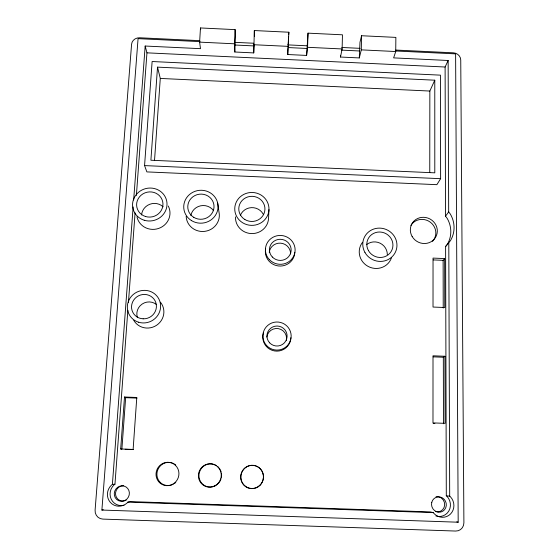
<?xml version="1.0" encoding="UTF-8"?>
<svg xmlns="http://www.w3.org/2000/svg" width="559" height="559" viewBox="0 0 559 559"><rect width="100%" height="100%" fill="white"/><g stroke="black" fill="none" stroke-linecap="round" stroke-linejoin="round"><path stroke-width="0.84" d="M429.759 172.633L429.85 91.047L434.783 80.196L157.519 67.136L150.895 160.237L434.797 172.836L434.783 80.196M435.95 515.985A12.025 11.432 68.6 0 0 448.905 510.863A12.025 11.432 68.6 0 0 447.039 496.378L446.299 495.763L445.607 246.512L447.235 244.507A27.272 25.938 27.8 0 0 447.151 218.31L445.523 216.193L448.681 211.91L448.143 60.484L393.627 57.884L395.73 51.526L395.87 37.39L361.554 35.734L359.975 42.316L359.29 57.933L340.487 57.039L340.529 55.299M359.29 57.933L361.289 49.87L361.554 35.734M340.487 57.039L342.122 48.954L342.457 34.812L308.03 33.149L306.598 55.425L287.738 54.523L287.969 48.423M306.598 55.425L307.569 47.298L308.03 33.149M288.158 44.972L288.57 36.377M287.738 54.523L288.877 32.219L254.338 30.549L253.737 52.909L234.815 52.008L234.389 43.798L235.122 29.627L200.478 27.95L199.619 42.128L200.485 48.668L145.172 46.034L133.664 199.989M253.737 52.909L254.052 44.21M268.963 209.59A17.112 16.449 1 0 1 242.725 222.817A17.112 16.449 1 0 1 243.892 194.35A17.112 16.449 1 0 1 268.963 209.59L268.551 218.296A16.546 15.938 0.8 0 1 251.298 233.571A16.546 15.938 0.8 0 1 235.493 216.878M234.815 52.008L235.451 36.321L235.122 29.627M154.522 160.503L160.286 78.435L157.519 67.136M124.503 397.023L125.649 397.673L121.876 449.177L120.688 448.975L124.503 397.023L136.787 397.484L133.126 449.422L120.688 448.975M144.564 165.59L152.125 61.525L440.464 75.151L440.625 178.677L436.872 184.673L146.87 171.899L144.564 165.59L440.625 178.677M446.299 495.763L449.695 496.182L450.449 496.811A12.249 11.634 68.4 0 1 450.498 514.021A12.249 11.634 68.4 0 1 433.91 513.435L433.33 512.624L430.206 511.911L130.156 501.591L127.857 502.129L127.214 502.897A12.396 11.83 -59.5 0 1 110.305 502.331A12.396 11.83 -59.5 0 1 111.583 484.995L112.394 484.422L133.14 206.949M124.028 505.294A12.172 11.62 -59.7 0 1 111.227 499.229A12.172 11.62 -59.7 0 1 114.162 484.772L114.958 484.206L127.857 310.266M128.444 302.44L135.082 212.867M136.375 195.468L146.954 52.839L145.172 46.034M288.696 34.714L288.877 32.219M395.444 50.981L455.613 53.867L458.184 522.211L101.892 510.053L138.066 38.648L200.052 41.618M445.523 216.193L445.111 67.01L448.143 60.484M445.607 246.512L450.442 240.67A27.733 26.343 27.7 0 0 450.337 214.062L448.681 211.91M443.224 308.03L443.126 260.333L444.671 258.572L433.036 258.09L433.022 307.045L444.796 307.52L444.671 258.572M433.204 356.852L443.329 357.243L444.922 356.265L445.09 423.352L432.987 422.897L433.008 355.803L444.922 356.265M101.892 510.053L103.275 509.717M112.394 484.422L114.958 484.206M127.857 502.129L433.33 512.624M433.19 423.387L434.902 423.449M125.167 449.296L133.384 449.59M125.649 397.673L136.955 398.099M433.232 259.921L443.126 260.333M160.286 78.435L429.85 91.047M199.745 40.66L139.61 37.774A7.533 6.904 -6 0 0 131.575 44.308L95.1 510.136A8.776 8.329 -59.8 0 0 102.856 519.101L455.697 531.05A8.665 8.189 68.9 0 0 463.9 522.721L460.749 60.016A7.435 6.799 19.2 0 0 453.349 52.819L395.828 50.058M235.479 42.372L253.779 43.246M287.766 44.881L306.94 45.796M341.801 47.466L360.101 48.347M199.619 42.128L234.389 43.798M253.681 44.72L288.339 46.376M307.569 47.298L342.122 48.954M361.289 49.87L395.73 51.526M235.178 45.027L254.059 45.929M287.997 47.557L306.821 48.458M341.507 50.114L359.423 50.974M146.954 52.839L445.111 67.01M456.759 521.854L458.184 522.211M217.689 203.12L218.981 212.043A16.616 15.938 -7.4 0 1 204.867 231.342A16.616 15.938 -7.4 0 1 186.161 216.438M200.478 27.95L200.695 29.634M254.338 30.549L254.373 36.398M448.793 242.711L449.695 496.182M443.329 357.243L443.476 423.764M366.669 244.569A12.619 12.158 25 0 1 380.113 243.2A12.619 12.158 25 0 1 387.317 254.611M174.548 464.117A11.683 11.278 -62.6 0 1 175.729 464.997M175.799 482.424A11.683 11.278 -62.6 0 1 174.618 483.388M173.332 484.192A11.683 11.278 -62.6 0 1 156.925 475.087A11.683 11.278 -62.6 0 1 171.892 462.866M172.584 463.111A11.683 11.278 -62.6 0 1 173.919 463.739M266.839 337.056A9.915 9.845 7.7 0 1 278.34 328.622A9.915 9.845 7.7 0 1 286.376 340.396M217.605 466.486A11.627 11.292 -69.9 0 1 218.667 467.52M219.142 468.086A11.627 11.292 -69.9 0 1 219.98 469.322M220.344 469.972A11.627 11.292 -69.9 0 1 221.154 472.075M221.462 473.543A11.627 11.292 -69.9 0 1 221.399 477.316M221.036 478.79A11.627 11.292 -69.9 0 1 205.838 486.197A11.627 11.292 -69.9 0 1 200.241 470.203A11.627 11.292 -69.9 0 1 216.424 465.605M290.869 337.713A14.038 13.926 7.7 0 1 274.49 350.933A14.038 13.926 7.7 0 1 263.45 333.024M410.907 225.368A13.528 12.871 27.9 0 1 430.29 222.161A13.528 12.871 27.9 0 1 432.519 241.376M269.256 252.388A10.698 10.397 6.3 0 1 280.632 243.165A10.698 10.397 6.3 0 1 290.575 253.961M294.803 252.298A14.737 14.317 6.3 0 1 278.382 265.951A14.737 14.317 6.3 0 1 265.637 248.832M391.433 257.916A16.637 16.022 24.9 0 1 368.06 266.384A16.637 16.022 24.9 0 1 362.56 242.257M141.581 214.956A12.668 12.081 -13.8 0 1 149.763 204.28A12.668 12.081 -13.8 0 1 163.123 206.774M168.266 206.019A16.707 15.925 -13.7 0 1 158.665 228.435A16.707 15.925 -13.7 0 1 136.976 216.808M240.377 215.299A12.55 12.095 0.7 0 1 251.375 207.641A12.55 12.095 0.7 0 1 263.177 214.118M190.829 215.481A12.598 12.095 -7.5 0 1 200.618 205.81A12.598 12.095 -7.5 0 1 213.573 210.673M137.437 317.631A11.998 11.613 -27.9 0 1 142.147 304.054A11.998 11.613 -27.9 0 1 156.604 304.627M160.433 302.195A16.183 15.652 -27.7 0 1 156.709 325.191A16.183 15.652 -27.7 0 1 133.748 320.3M436.055 496.713A7.665 7.288 68.7 0 1 444.664 504.84A7.665 7.288 68.7 0 1 435.433 511.534M126.278 500.13A7.756 7.407 -59.7 0 1 115.65 495.106A7.756 7.407 -59.7 0 1 123.567 485.708M269.641 342.828A10.09 10.006 7.8 0 0 286.662 338.971A10.09 10.006 7.8 0 0 274.755 326.267A10.09 10.006 7.8 0 0 269.641 342.828M266.671 345.609A14.157 14.045 7.8 0 0 290.554 340.172A14.157 14.045 7.8 0 0 273.826 322.354A14.157 14.045 7.8 0 0 266.671 345.609M172.584 484.297A11.788 11.376 -62.5 0 0 173.821 464.047A11.788 11.376 -62.5 0 0 156.038 473.585A11.788 11.376 -62.5 0 0 172.584 484.297M215.033 485.785A11.732 11.39 -69.8 0 0 216.067 465.549A11.732 11.39 -69.8 0 0 198.424 475.08A11.732 11.39 -69.8 0 0 215.033 485.785M259.774 485.373A11.585 11.285 -79.8 0 0 255.526 465.843A11.585 11.285 -79.8 0 0 241.104 479.531A11.585 11.285 -79.8 0 0 259.774 485.373M259.795 485.491A11.69 11.39 -79.8 0 0 255.512 465.787A11.69 11.39 -79.8 0 0 240.971 479.594A11.69 11.39 -79.8 0 0 259.795 485.491M412.144 236.499A13.64 12.969 27.8 0 0 435.517 237.428A13.64 12.969 27.8 0 0 423.82 217.304A13.64 12.969 27.8 0 0 412.144 236.499M272.338 257.014A10.873 10.565 6.3 0 0 290.68 253.003A10.873 10.565 6.3 0 0 277.83 239.545A10.873 10.565 6.3 0 0 272.338 257.014M269.431 259.676A14.862 14.436 6.3 0 0 294.488 254.163A14.862 14.436 6.3 0 0 276.908 235.793A14.862 14.436 6.3 0 0 269.431 259.676M364.978 252.514A17.21 16.539 24.6 0 0 394.591 253.66A17.21 16.539 24.6 0 0 380.022 228.121A17.21 16.539 24.6 0 0 364.978 252.514M368.479 250.656A13.164 12.647 24.6 0 0 391.125 251.55A13.164 12.647 24.6 0 0 380.001 232.013A13.164 12.647 24.6 0 0 368.479 250.656M145.557 216.522A13.213 12.571 -13.3 0 0 162.711 201.743A13.213 12.571 -13.3 0 0 141.085 195.217A13.213 12.571 -13.3 0 0 145.557 216.522M144.264 220.253A17.28 16.435 -13.3 0 0 166.68 200.912A17.28 16.435 -13.3 0 0 138.387 192.401A17.28 16.435 -13.3 0 0 144.264 220.253M193.749 217.325A13.143 12.584 -7.1 0 0 214.013 207.221A13.143 12.584 -7.1 0 0 194.937 195.538A13.143 12.584 -7.1 0 0 193.749 217.325M191.555 220.637A17.182 16.456 -7.1 0 0 218.045 207.396A17.182 16.456 -7.1 0 0 193.086 192.142A17.182 16.456 -7.1 0 0 191.555 220.637M244.87 219.512A13.088 12.578 1 0 0 264.938 209.415A13.088 12.578 1 0 0 245.785 197.746A13.088 12.578 1 0 0 244.87 219.512M143.153 318.812A12.529 12.102 -27 0 0 155.143 300.945A12.529 12.102 -27 0 0 133.643 300.127A12.529 12.102 -27 0 0 143.153 318.812M138.632 322.236A16.756 16.183 -27 0 0 160.293 303.027A16.756 16.183 -27 0 0 133 294.705A16.756 16.183 -27 0 0 138.632 322.236M431.772 502.303A7.735 7.351 68.6 0 0 440.855 512.016A7.735 7.351 68.6 0 0 444.146 499.285A7.735 7.351 68.6 0 0 431.772 502.303M125.118 500.382A7.826 7.47 -59.7 0 0 126.075 486.994A7.826 7.47 -59.7 0 0 114.288 493.304A7.826 7.47 -59.7 0 0 125.118 500.382"/></g></svg>
